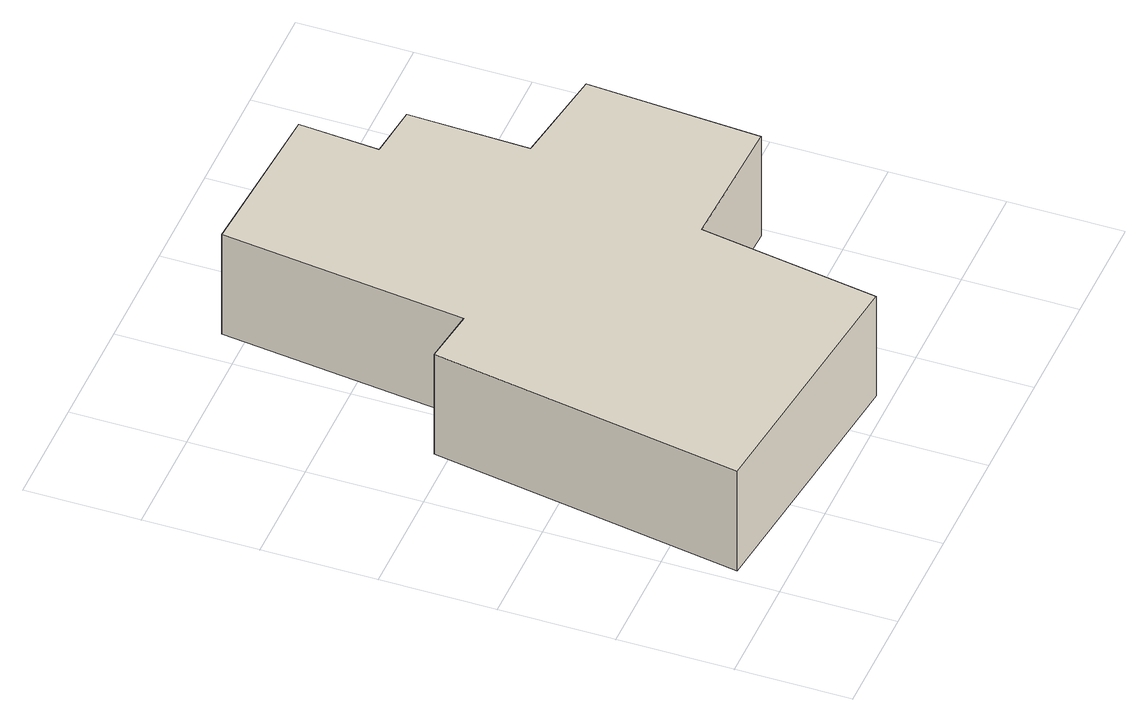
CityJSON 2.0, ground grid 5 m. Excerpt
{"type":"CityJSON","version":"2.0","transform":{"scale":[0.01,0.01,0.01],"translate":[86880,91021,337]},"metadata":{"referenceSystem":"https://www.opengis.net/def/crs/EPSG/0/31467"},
"CityObjects":{
"building1":{"type":"Building","geometry":[{"type":"Solid","lod":"1","boundaries":[[[[0,1,2,3,4,5,6,7,8,9,10,11]],[[10,12,13,11]],[[9,14,12,10]],[[8,15,14,9]],[[7,16,15,8]],[[6,17,16,7]],[[5,18,17,6]],[[4,19,18,5]],[[3,20,19,4]],[[2,21,20,3]],[[1,22,21,2]],[[0,23,22,1]],[[11,13,23,0]],[[12,14,15,16,17,18,19,20,21,22,23,13]]]]}]}
},
"vertices":[
[57,199,610],[1232,64,610],[1361,850,610],[1964,830,610],[2012,1587,610],[1572,1652,610],[1589,2182,610],[1353,2207,610],[1381,2558,610],[656,2604,610],[527,1533,610],[285,1566,610],[527,1533,90],[285,1566,90],[656,2604,90],[1381,2558,90],[1353,2207,90],[1589,2182,90],[1572,1652,90],[2012,1587,90],[1964,830,90],[1361,850,90],[1232,64,90],[57,199,90]
]}
